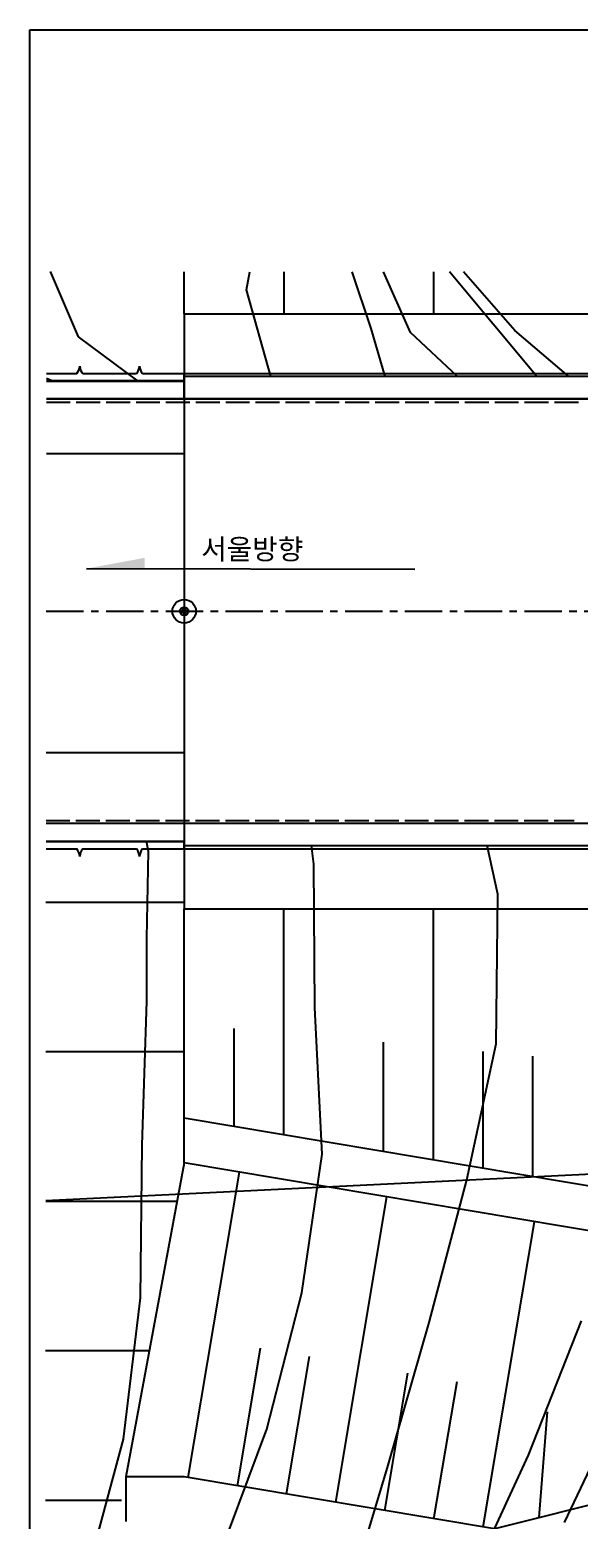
# Model space of a CAD drawing. Extents: x -137 to 172, y -7 to 127.
# Drawn here: x -0.5 to 17.88, y 28.76 to 78.61 of the extents above; entities that cross this region are included whole.
import ezdxf

# ---------------------------------------------------------------- set-up
doc = ezdxf.new("R2010")
doc.units = 0
doc.linetypes.add('A-CENTR01', pattern=[2, 1.25, -0.25, 0.25, -0.25])
doc.linetypes.add('PASUN', pattern=[1, 0.8, -0.2])
doc.layers.add('TT-BASE', color=253, linetype='CONTINUOUS')
doc.layers.add('TT-CNTL', color=1, linetype='A-CENTR01')
doc.layers.add('TX-PAPR', color=2, linetype='CONTINUOUS', plot=False)
doc.styles.add('굴림체', font='GulimChe.ttf')

msp = doc.modelspace()

# ---------------------------------------------------------------- hatches: boundary and pattern name
at = {"layer": 'TT-BASE'}
msp.add_hatch(color=256, dxfattribs=at).paths.add_polyline_path([(3.343, 60.951), (1.393, 60.59), (3.343, 60.587)])

# ---------------------------------------------------------------- linework, layer by layer
at = {"layer": 'TT-BASE', "linetype": 'Continuous'}
for p, q in [((1.124, 68.339), (0.193, 70.523)), ((1.124, 68.339), (0.193, 70.523)), ((6.753, 69.917), (6.863, 70.518)), ((6.753, 69.917), (6.863, 70.518)), ((10.922, 68.62), (10.285, 70.515)), ((10.922, 68.62), (10.285, 70.515)), ((12.23, 68.484), (11.336, 70.514)), ((12.23, 68.484), (11.336, 70.514)), ((16.463, 67.014), (13.537, 70.513)), ((16.463, 67.014), (13.537, 70.513)), ((15.731, 68.556), (14.013, 70.512)), ((15.731, 68.556), (14.013, 70.512)), ((7.557, 67.014), (6.753, 69.917)), ((7.557, 67.014), (6.753, 69.917)), ((3.126, 66.864), (1.124, 68.339)), ((3.126, 66.864), (1.124, 68.339)), ((11.391, 67.014), (10.922, 68.62)), ((11.391, 67.014), (10.922, 68.62)), ((13.807, 67.014), (12.23, 68.484)), ((13.807, 67.014), (12.23, 68.484)), ((17.534, 67.014), (15.731, 68.556)), ((17.534, 67.014), (15.731, 68.556)), ((0.269, 66.864), (0.053, 66.944)), ((0.269, 66.864), (0.053, 66.944)), ((3.472, 51.133), (3.403, 51.479)), ((3.472, 51.133), (3.403, 51.479)), ((3.415, 48.227), (3.472, 51.133)), ((3.415, 48.227), (3.472, 51.133)), ((9, 50.704), (8.918, 51.329)), ((9, 50.704), (8.918, 51.329)), ((15.156, 49.705), (14.797, 51.328)), ((15.156, 49.705), (14.797, 51.328)), ((9.036, 45.9), (9, 50.704)), ((9.036, 45.9), (9, 50.704)), ((15.102, 44.697), (15.156, 49.705)), ((15.102, 44.697), (15.156, 49.705)), ((3.418, 46.125), (3.415, 48.227)), ((3.418, 46.125), (3.415, 48.227)), ((3.254, 41.311), (3.418, 46.125)), ((3.254, 41.311), (3.418, 46.125)), ((9.276, 41.006), (9.036, 45.9)), ((9.276, 41.006), (9.036, 45.9)), ((14.124, 40.143), (15.102, 44.697)), ((14.124, 40.143), (15.102, 44.697)), ((3.205, 36.202), (3.254, 41.311)), ((3.205, 36.202), (3.254, 41.311)), ((8.603, 36.368), (9.276, 41.006)), ((8.603, 36.368), (9.276, 41.006)), ((12.857, 35.375), (14.124, 40.143)), ((12.857, 35.375), (14.124, 40.143)), ((2.636, 31.469), (3.205, 36.202)), ((2.636, 31.469), (3.205, 36.202)), ((7.426, 31.804), (8.603, 36.368)), ((7.426, 31.804), (8.603, 36.368)), ((16.179, 30.933), (17.961, 35.426)), ((16.179, 30.933), (17.961, 35.426)), ((11.49, 30.602), (12.857, 35.375)), ((11.49, 30.602), (12.857, 35.375)), ((17.391, 28.69), (19.477, 33.098)), ((17.391, 28.69), (19.477, 33.098)), ((1.364, 26.801), (2.636, 31.469)), ((1.364, 26.801), (2.636, 31.469)), ((5.744, 27.316), (7.426, 31.804)), ((5.744, 27.316), (7.426, 31.804)), ((14.098, 26.425), (16.179, 30.933)), ((14.098, 26.425), (16.179, 30.933)), ((10.113, 26.029), (11.49, 30.602)), ((10.113, 26.029), (11.49, 30.602))]:
    msp.add_line(p, q, dxfattribs=at)
at = {"layer": 'TT-BASE'}
for p, q in [((4.666, 69.114), (4.666, 70.52)), ((8, 70.517), (8, 69.114)), ((8, 70.517), (8, 69.114)), ((13, 70.513), (13, 69.114)), ((13, 70.513), (13, 69.114)), ((4.666, 69.114), (19.666, 69.114)), ((4.666, 69.114), (4.666, 49.214)), ((0.053, 66.865), (4.666, 66.864)), ((4.663, 66.864), (0.053, 66.864)), ((0.053, 66.864), (4.666, 66.864)), ((0.054, 67.115), (0.168, 67.115)), ((0.168, 67.115), (1.068, 67.115)), ((0.168, 67.114), (1.068, 67.114)), ((1.268, 67.115), (3.068, 67.114)), ((1.268, 67.114), (3.068, 67.114)), ((3.268, 67.114), (4.666, 67.114)), ((3.268, 67.114), (4.666, 67.114)), ((4.663, 66.28), (4.663, 67.13)), ((4.664, 66.864), (4.663, 66.864)), ((4.666, 67.114), (19.666, 67.114)), ((4.666, 67.114), (4.666, 66.864)), ((33.916, 67.014), (4.666, 67.014)), ((33.916, 67.014), (4.666, 67.014)), ((4.666, 66.864), (4.666, 51.464)), ((0.053, 66.265), (29.283, 66.264)), ((4.663, 66.264), (0.053, 66.264)), ((0.053, 66.264), (29.283, 66.264)), ((9.663, 66.263), (4.663, 66.264)), ((24.663, 66.263), (9.663, 66.263)), ((0.051, 64.436), (4.669, 64.436)), ((1.393, 60.59), (12.385, 60.576)), ((4.666, 60.632), (4.666, 57.696)), ((0.043, 54.437), (4.666, 54.437)), ((4.662, 52.064), (0.042, 52.064)), ((9.662, 52.063), (4.662, 52.064)), ((24.662, 52.063), (9.662, 52.063)), ((0.041, 51.465), (4.666, 51.464)), ((4.662, 51.464), (0.041, 51.464)), ((0.041, 51.464), (4.666, 51.464)), ((4.662, 51.23), (4.662, 51.479)), ((0.041, 51.215), (0.167, 51.215)), ((0.041, 51.214), (0.168, 51.214)), ((0.167, 51.215), (1.067, 51.215)), ((0.168, 51.214), (1.068, 51.214)), ((1.267, 51.215), (3.067, 51.214)), ((1.268, 51.214), (3.068, 51.214)), ((3.267, 51.214), (4.666, 51.214)), ((3.268, 51.214), (4.666, 51.214)), ((33.916, 51.314), (4.666, 51.314)), ((33.916, 51.314), (4.666, 51.314)), ((4.666, 51.214), (19.666, 51.214)), ((0.039, 49.437), (4.666, 49.437)), ((0.039, 49.436), (4.669, 49.436)), ((4.666, 49.214), (19.666, 49.214)), ((4.666, 42.214), (4.666, 49.214)), ((7.999, 41.654), (7.999, 49.214)), ((7.999, 41.654), (7.999, 49.214)), ((12.999, 40.814), (12.999, 49.214)), ((12.999, 40.814), (12.999, 49.214)), ((6.332, 41.934), (6.332, 45.21)), ((6.333, 41.934), (6.333, 45.21)), ((0.035, 44.437), (4.666, 44.437)), ((11.332, 41.094), (11.332, 44.748)), ((11.333, 41.094), (11.333, 44.748)), ((14.665, 40.534), (14.666, 44.44)), ((14.666, 40.534), (14.666, 44.44)), ((16.332, 40.254), (16.332, 44.286)), ((16.333, 40.254), (16.333, 44.286)), ((19.666, 39.694), (4.666, 42.214)), ((4.666, 40.714), (4.666, 42.214)), ((0.031, 39.45), (36.916, 41.264)), ((0.031, 39.45), (36.916, 41.264)), ((4.666, 40.714), (2.706, 30.214)), ((19.666, 38.194), (4.666, 40.714)), ((4.801, 30.191), (6.517, 40.403)), ((4.801, 30.192), (6.516, 40.403)), ((0.031, 39.437), (4.428, 39.437)), ((9.731, 29.363), (11.447, 39.575)), ((9.732, 29.363), (11.448, 39.574)), ((14.662, 28.535), (16.378, 38.746)), ((14.663, 28.534), (16.379, 38.746)), ((0.027, 34.437), (3.494, 34.437)), ((6.444, 29.916), (7.216, 34.511)), ((6.445, 29.915), (7.217, 34.51)), ((8.088, 29.639), (8.86, 34.235)), ((8.089, 29.639), (8.861, 34.234)), ((11.375, 29.087), (12.147, 33.682)), ((11.376, 29.086), (12.148, 33.682)), ((13.019, 28.811), (13.791, 33.406)), ((13.02, 28.81), (13.792, 33.406)), ((16.538, 28.848), (16.821, 32.387)), ((16.539, 28.847), (16.822, 32.387)), ((4.666, 30.214), (2.706, 30.214)), ((2.706, 30.214), (2.706, 28.714)), ((15.041, 28.471), (4.666, 30.214)), ((0.023, 29.437), (2.561, 29.437)), ((19.666, 29.624), (4.666, 25.884))]:
    msp.add_line(p, q, dxfattribs=at)
at = {"layer": 'TT-BASE', "ltscale": 0.1}
for p, q in [((0.053, 66.879), (4.663, 66.879)), ((4.663, 67.029), (14.663, 67.028)), ((4.663, 67.029), (4.663, 67.029)), ((14.663, 67.028), (24.663, 67.028)), ((0.053, 66.279), (4.663, 66.279)), ((4.663, 66.279), (14.663, 66.278)), ((14.663, 66.278), (24.148, 66.278)), ((4.663, 60.178), (4.662, 58.178)), ((0.042, 52.079), (4.663, 52.079)), ((4.663, 52.079), (14.663, 52.078)), ((14.663, 52.078), (24.153, 52.078)), ((0.041, 51.479), (4.662, 51.479)), ((4.662, 51.329), (4.663, 51.329)), ((4.663, 51.329), (14.663, 51.328)), ((14.663, 51.328), (24.662, 51.328))]:
    msp.add_line(p, q, dxfattribs=at)
at = {"layer": 'TT-BASE', "linetype": 'PASUN'}
for p, q in [((0.053, 66.161), (17.905, 66.16)), ((0.042, 52.161), (17.714, 52.16))]:
    msp.add_line(p, q, dxfattribs=at)
at = {"layer": 'TT-BASE'}
for centre, radius in [((4.662, 59.164), 0.393), ((4.663, 59.164), 0.142)]:
    msp.add_circle(centre, radius, dxfattribs=at)
for centre, start, end in [((0.74, 67.391), 319.9042, 356.4898), ((0.74, 67.39), 319.9055, 356.4911), ((1.596, 67.391), 183.507, 220.0927), ((1.596, 67.39), 183.5083, 220.094), ((2.74, 67.391), 319.9042, 356.4898), ((2.74, 67.39), 319.9055, 356.4911), ((3.596, 67.391), 183.507, 220.0927), ((3.596, 67.39), 183.5083, 220.094), ((0.739, 50.938), 3.507, 40.0926), ((0.74, 50.938), 3.5083, 40.0939), ((1.595, 50.938), 139.9041, 176.4898), ((1.596, 50.938), 139.9054, 176.4911), ((2.739, 50.938), 3.507, 40.0926), ((2.74, 50.938), 3.5083, 40.0939), ((3.595, 50.938), 139.9041, 176.4898), ((3.596, 50.938), 139.9054, 176.4911)]:
    msp.add_arc(centre, 0.429, start, end, dxfattribs=at)
for p in [(4.662, 59.178), (4.662, 59.178), (4.662, 59.178), (4.662, 59.178), (4.663, 59.163), (4.663, 59.163), (4.663, 59.163), (4.663, 59.163)]:
    msp.add_point(p, dxfattribs=at)
for points in [[(4.662, 59.164), (4.656, 59.306), (4.521, 59.157), (4.67, 59.022)], [(4.67, 59.022), (4.805, 59.171), (4.521, 59.157), (4.656, 59.306)], [(4.521, 59.157), (4.67, 59.022), (4.805, 59.171), (4.663, 59.164)], [(4.805, 59.171), (4.663, 59.164), (4.656, 59.306), (4.805, 59.171)], [(4.656, 59.306), (4.805, 59.171), (4.67, 59.022), (4.805, 59.171)]]:
    msp.add_solid(points, dxfattribs=at)
at = {"layer": 'TT-CNTL', "flags": 128}
msp.add_lwpolyline([(0.047, 59.163), (118.872, 59.158)], dxfattribs=at)
at = {"layer": 'TX-PAPR'}
msp.add_lwpolyline([(-0.503, 78.612), (118.897, 78.612), (118.897, 1.212), (-0.503, 1.212)], close=True, dxfattribs=at)

# ---------------------------------------------------------------- texts
at = {"layer": 'TT-BASE', "style": '굴림체'}
msp.add_text('서울방향', height=0.68, rotation=359.9303, dxfattribs=at).set_placement((5.233, 60.902))

doc.saveas('drawing.dxf')
